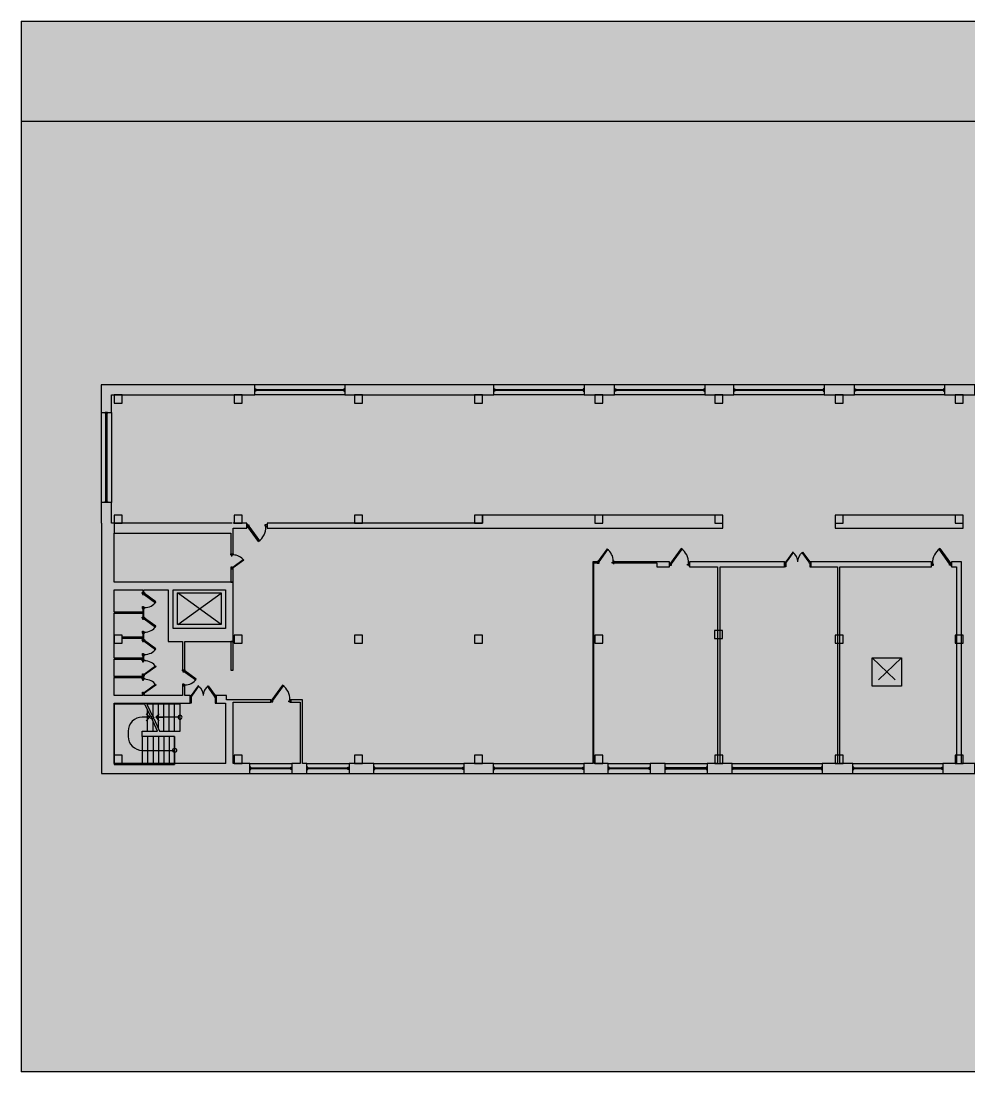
# Model space of a CAD drawing. Header units: millimetres. Extents: x 683 to 978, y 1655 to 1865.
# Drawn here: x 683.4 to 872.8, y 1654.8 to 1864.8 of the extents above; entities that cross this region are included whole.
import ezdxf

# ---------------------------------------------------------------- set-up
doc = ezdxf.new("R2010")
doc.units = ezdxf.units.MM
doc.linetypes.add('HIDDEN', pattern=[9.525, 6.35, -3.175])
doc.layers.add('Планировка', color=7, linetype='Continuous')

# ---------------------------------------------------------------- blocks, each defined once
blk = doc.blocks.new('*U145')
at = {"layer": 'Планировка', "color": 251, "linetype": 'Continuous', "lineweight": -3}
for p, q in [((9817, 120), (3, 120)), ((3, 0), (9817, 0))]:
    blk.add_line(p, q, dxfattribs=at)
blk = doc.blocks.new('*U153')
at = {"layer": 'Планировка', "color": 251, "linetype": 'Continuous', "lineweight": -3}
for p, q in [((0, 315, -1500), (4500, 315, -1500)), ((100, 85, -1500), (100, 35, -1500)), ((100, 60, -1500), (4400, 60, -1500)), ((4400, 85, -1500), (4400, 35, -1500)), ((0, -195, -1500), (4500, -195, -1500))]:
    blk.add_line(p, q, dxfattribs=at)
at = {"layer": 'Планировка', "color": 251, "linetype": 'Continuous', "lineweight": -3, "elevation": -1500}
for points in [[(50, 0), (0, 0), (0, 120), (50, 120)], [(50, 85), (50, 35), (4450, 35), (4450, 85)], [(4450, 0), (4500, 0), (4500, 120), (4450, 120)]]:
    blk.add_lwpolyline(points, close=True, dxfattribs=at)
blk = doc.blocks.new('*U155')
at = {"layer": 'Планировка', "color": 251, "linetype": 'Continuous', "lineweight": -3}
for points in [[(50, 120), (90, 91), (619, 819), (579, 848)], [(50, 0), (0, 0), (0, 120), (50, 120)], [(50, 20), (100, 20), (100, 70), (50, 70)], [(950, 20), (900, 20), (900, 70), (950, 70)], [(950, 0), (1000, 0), (1000, 120), (950, 120)]]:
    blk.add_lwpolyline(points, close=True, dxfattribs=at)
at = {"layer": 'Планировка', "color": 251, "linetype": 'Continuous', "lineweight": -3, "extrusion": (0, 0, -1)}
blk.add_arc((-50, 120), 900, 126, 180, dxfattribs=at)
blk = doc.blocks.new('*U156')
at = {"layer": 'Планировка', "color": 251, "linetype": 'Continuous', "lineweight": -3}
for points in [[(50, 250), (82, 226), (435, 712), (403, 735)], [(1250, 250), (1218, 226), (865, 712), (897, 735)], [(50, 0), (0, 0), (0, 250), (50, 250)], [(50, 160), (65, 160), (65, 210), (50, 210)], [(1250, 160), (1235, 160), (1235, 210), (1250, 210)], [(1250, 0), (1300, 0), (1300, 250), (1250, 250)]]:
    blk.add_lwpolyline(points, close=True, dxfattribs=at)
blk.add_arc((50, 250), 600, 0, 54, dxfattribs=at)
at = {"layer": 'Планировка', "color": 251, "linetype": 'Continuous', "lineweight": -3, "extrusion": (0, 0, -1)}
blk.add_arc((-1250, 250), 600, 0, 54, dxfattribs=at)
blk = doc.blocks.new('*U157')
at = {"layer": 'Планировка', "color": 251, "linetype": 'Continuous', "lineweight": -3}
for p, q in [((0, 650), (0, 0)), ((6400, 650), (0, 650)), ((6400, 0), (6400, 650)), ((0, 0), (6400, 0))]:
    blk.add_line(p, q, dxfattribs=at)
blk = doc.blocks.new('*U169')
at = {"layer": 'Планировка', "color": 251, "linetype": 'Continuous', "lineweight": -3}
for p, q in [((0, 315, -1500), (4500, 315, -1500)), ((100, 85, -1500), (100, 35, -1500)), ((100, 60, -1500), (4400, 60, -1500)), ((4400, 85, -1500), (4400, 35, -1500)), ((0, -195, -1500), (4500, -195, -1500))]:
    blk.add_line(p, q, dxfattribs=at)
at = {"layer": 'Планировка', "color": 251, "linetype": 'Continuous', "lineweight": -3, "elevation": -1500}
for points in [[(50, 0), (0, 0), (0, 120), (50, 120)], [(50, 85), (50, 35), (4450, 35), (4450, 85)], [(4450, 0), (4500, 0), (4500, 120), (4450, 120)]]:
    blk.add_lwpolyline(points, close=True, dxfattribs=at)
blk = doc.blocks.new('*U175')
at = {"layer": 'Планировка', "color": 251, "linetype": 'Continuous', "lineweight": -3}
for p, q in [((9841, 120), (27, 120)), ((27, 0), (9841, 0))]:
    blk.add_line(p, q, dxfattribs=at)
blk = doc.blocks.new('*U176')
at = {"layer": 'Планировка', "color": 251, "linetype": 'Continuous', "lineweight": -3}
for p, q in [((9839, 125), (-225, 125)), ((25, -125), (9839, -125))]:
    blk.add_line(p, q, dxfattribs=at)
blk = doc.blocks.new('*U179')
at = {"layer": 'Планировка', "color": 251, "linetype": 'Continuous', "lineweight": -3}
for p, q in [((0, 315, -1500), (4500, 315, -1500)), ((100, 85, -1500), (100, 35, -1500)), ((100, 60, -1500), (4400, 60, -1500)), ((4400, 85, -1500), (4400, 35, -1500)), ((0, -195, -1500), (4500, -195, -1500))]:
    blk.add_line(p, q, dxfattribs=at)
at = {"layer": 'Планировка', "color": 251, "linetype": 'Continuous', "lineweight": -3, "elevation": -1500}
for points in [[(50, 0), (0, 0), (0, 120), (50, 120)], [(50, 85), (50, 35), (4450, 35), (4450, 85)], [(4450, 0), (4500, 0), (4500, 120), (4450, 120)]]:
    blk.add_lwpolyline(points, close=True, dxfattribs=at)
blk = doc.blocks.new('*U180')
at = {"layer": 'Планировка', "color": 251, "linetype": 'Continuous', "lineweight": -3}
for points in [[(50, 120), (90, 91), (619, 819), (579, 848)], [(50, 0), (0, 0), (0, 120), (50, 120)], [(50, 20), (100, 20), (100, 70), (50, 70)], [(950, 20), (900, 20), (900, 70), (950, 70)], [(950, 0), (1000, 0), (1000, 120), (950, 120)]]:
    blk.add_lwpolyline(points, close=True, dxfattribs=at)
blk.add_arc((50, 120), 900, 0, 54, dxfattribs=at)
blk = doc.blocks.new('*U181')
at = {"layer": 'Планировка', "color": 251, "linetype": 'Continuous', "lineweight": -3}
for points in [[(50, 120), (90, 91), (531, 697), (491, 727)], [(50, 0), (0, 0), (0, 120), (50, 120)], [(50, 20), (100, 20), (100, 70), (50, 70)], [(800, 20), (750, 20), (750, 70), (800, 70)], [(800, 0), (850, 0), (850, 120), (800, 120)]]:
    blk.add_lwpolyline(points, close=True, dxfattribs=at)
blk.add_arc((50, 120), 750, 0, 54, dxfattribs=at)
blk = doc.blocks.new('*U182')
at = {"layer": 'Планировка', "color": 251, "linetype": 'Continuous', "lineweight": -3}
for p, q in [((220, 0), (0, 0)), ((220, -50), (220, 0)), ((1070, 0), (1070, -50)), ((3197, 0), (1070, 0)), ((50, -50), (220, -50)), ((1070, -50), (3197, -50))]:
    blk.add_line(p, q, dxfattribs=at)
blk = doc.blocks.new('*U183')
at = {"layer": 'Планировка', "color": 251, "linetype": 'Continuous', "lineweight": -3}
for p, q in [((0, 315, -1500), (4500, 315, -1500)), ((100, 85, -1500), (100, 35, -1500)), ((100, 60, -1500), (4400, 60, -1500)), ((4400, 85, -1500), (4400, 35, -1500)), ((0, -195, -1500), (4500, -195, -1500))]:
    blk.add_line(p, q, dxfattribs=at)
at = {"layer": 'Планировка', "color": 251, "linetype": 'Continuous', "lineweight": -3, "elevation": -1500}
for points in [[(50, 0), (0, 0), (0, 120), (50, 120)], [(50, 85), (50, 35), (4450, 35), (4450, 85)], [(4450, 0), (4500, 0), (4500, 120), (4450, 120)]]:
    blk.add_lwpolyline(points, close=True, dxfattribs=at)
blk = doc.blocks.new('*U184')
at = {"layer": 'Планировка', "color": 251, "linetype": 'Continuous', "lineweight": -3}
for p, q in [((12000, 650), (0, 650)), ((0, 650), (0, 250)), ((12000, 0), (12000, 650)), ((0, 0), (12000, 0))]:
    blk.add_line(p, q, dxfattribs=at)
blk = doc.blocks.new('*U185')
at = {"layer": 'Планировка', "color": 251, "linetype": 'Continuous', "lineweight": -3}
for points in [[(50, 120), (90, 91), (619, 819), (579, 848)], [(50, 0), (0, 0), (0, 120), (50, 120)], [(50, 20), (100, 20), (100, 70), (50, 70)], [(950, 20), (900, 20), (900, 70), (950, 70)], [(950, 0), (1000, 0), (1000, 120), (950, 120)]]:
    blk.add_lwpolyline(points, close=True, dxfattribs=at)
at = {"layer": 'Планировка', "color": 251, "linetype": 'Continuous', "lineweight": -3, "extrusion": (0, 0, -1)}
blk.add_arc((-50, 120), 900, 126, 180, dxfattribs=at)
blk = doc.blocks.new('*U186')
at = {"layer": 'Планировка', "color": 251, "linetype": 'Continuous', "lineweight": -3}
for points in [[(50, 120), (90, 91), (473, 616), (432, 646)], [(50, 0), (0, 0), (0, 120), (50, 120)], [(50, 20), (100, 20), (100, 70), (50, 70)], [(700, 20), (650, 20), (650, 70), (700, 70)], [(700, 0), (750, 0), (750, 120), (700, 120)]]:
    blk.add_lwpolyline(points, close=True, dxfattribs=at)
at = {"layer": 'Планировка', "color": 251, "linetype": 'Continuous', "lineweight": -3, "extrusion": (0, 0, -1)}
blk.add_arc((-50, 120), 650, 126, 180, dxfattribs=at)
blk = doc.blocks.new('*U187')
at = {"layer": 'Планировка', "color": 251, "linetype": 'Continuous', "lineweight": -3}
for p, q in [((0, 60), (0, -60)), ((658, 60), (0, 60)), ((658, -60), (658, 60)), ((1408, 60), (1408, -60)), ((2440, 60), (1408, 60)), ((0, -60), (658, -60)), ((1408, -60), (2700, -60))]:
    blk.add_line(p, q, dxfattribs=at)
blk = doc.blocks.new('*U188')
at = {"layer": 'Планировка', "color": 251, "linetype": 'Continuous', "lineweight": -3}
for points in [[(50, 120), (90, 91), (502, 657), (461, 686)], [(50, 0), (0, 0), (0, 120), (50, 120)], [(50, 20), (100, 20), (100, 70), (50, 70)], [(750, 20), (700, 20), (700, 70), (750, 70)], [(750, 0), (800, 0), (800, 120), (750, 120)]]:
    blk.add_lwpolyline(points, close=True, dxfattribs=at)
blk.add_arc((50, 120), 700, 0, 54, dxfattribs=at)
blk = doc.blocks.new('*U189')
at = {"layer": 'Планировка', "color": 251, "linetype": 'Continuous', "lineweight": -3}
for p, q in [((1491, 0), (54, 0)), ((54, -50), (1491, -50))]:
    blk.add_line(p, q, dxfattribs=at)
blk = doc.blocks.new('*U190')
at = {"layer": 'Планировка', "color": 251, "linetype": 'Continuous', "lineweight": -3}
for p, q in [((0, 510), (0, 0)), ((5885, 510), (0, 510)), ((0, 0), (5825, 0))]:
    blk.add_line(p, q, dxfattribs=at)
blk = doc.blocks.new('*U191')
at = {"layer": 'Планировка', "color": 251, "linetype": 'Continuous', "lineweight": -3}
for p, q in [((2624, 190), (0, 190)), ((4079, 190), (2874, 190)), ((5566, 190), (4129, 190)), ((-380, -190), (2749, -190)), ((2749, -190), (4129, -190)), ((4129, -190), (5566, -190))]:
    blk.add_line(p, q, dxfattribs=at)
blk = doc.blocks.new('*U192')
at = {"layer": 'Планировка', "color": 251, "linetype": 'Continuous', "lineweight": -3}
for p, q in [((0, 315, -1500), (4500, 315, -1500)), ((100, 85, -1500), (100, 35, -1500)), ((100, 60, -1500), (4400, 60, -1500)), ((4400, 85, -1500), (4400, 35, -1500)), ((0, -195, -1500), (4500, -195, -1500))]:
    blk.add_line(p, q, dxfattribs=at)
at = {"layer": 'Планировка', "color": 251, "linetype": 'Continuous', "lineweight": -3, "elevation": -1500}
for points in [[(50, 0), (0, 0), (0, 120), (50, 120)], [(50, 85), (50, 35), (4450, 35), (4450, 85)], [(4450, 0), (4500, 0), (4500, 120), (4450, 120)]]:
    blk.add_lwpolyline(points, close=True, dxfattribs=at)
blk = doc.blocks.new('*U193')
at = {"layer": 'Планировка', "color": 251, "linetype": 'Continuous', "lineweight": -3}
for p, q in [((1126, 255), (255, 255)), ((1126, -255), (1126, 255)), ((5626, 255), (5626, -255)), ((6655, 255), (5626, 255)), ((-255, -255), (1126, -255)), ((5626, -255), (6655, -255)), ((6655, -255), (6655, -252))]:
    blk.add_line(p, q, dxfattribs=at)
blk = doc.blocks.new('*U194')
at = {"layer": 'Планировка', "color": 251, "linetype": 'Continuous', "lineweight": -3}
for p, q in [((0, 315, -1500), (4500, 315, -1500)), ((100, 85, -1500), (100, 35, -1500)), ((100, 60, -1500), (4400, 60, -1500)), ((4400, 85, -1500), (4400, 35, -1500)), ((0, -195, -1500), (4500, -195, -1500))]:
    blk.add_line(p, q, dxfattribs=at)
at = {"layer": 'Планировка', "color": 251, "linetype": 'Continuous', "lineweight": -3, "elevation": -1500}
for points in [[(50, 0), (0, 0), (0, 120), (50, 120)], [(50, 85), (50, 35), (4450, 35), (4450, 85)], [(4450, 0), (4500, 0), (4500, 120), (4450, 120)]]:
    blk.add_lwpolyline(points, close=True, dxfattribs=at)
blk = doc.blocks.new('*U195')
at = {"layer": 'Планировка', "color": 251, "linetype": 'Continuous', "lineweight": -3}
for p, q in [((686, 250), (0, 250)), ((0, 0), (686, 0)), ((686, 0), (686, 250)), ((1686, 250), (1686, 0)), ((12454, 250), (1686, 250)), ((1686, 0), (12454, 0))]:
    blk.add_line(p, q, dxfattribs=at)
blk = doc.blocks.new('*U196')
at = {"layer": 'Планировка', "color": 251, "linetype": 'Continuous', "lineweight": -3}
for p, q in [((0, 315, -1500), (2100, 315, -1500)), ((100, 85, -1500), (100, 35, -1500)), ((100, 60, -1500), (2000, 60, -1500)), ((2000, 85, -1500), (2000, 35, -1500)), ((0, -195, -1500), (2100, -195, -1500))]:
    blk.add_line(p, q, dxfattribs=at)
at = {"layer": 'Планировка', "color": 251, "linetype": 'Continuous', "lineweight": -3, "elevation": -1500}
for points in [[(50, 0), (0, 0), (0, 120), (50, 120)], [(50, 85), (50, 35), (2050, 35), (2050, 85)], [(2050, 0), (2100, 0), (2100, 120), (2050, 120)]]:
    blk.add_lwpolyline(points, close=True, dxfattribs=at)
blk = doc.blocks.new('*U197')
at = {"layer": 'Планировка', "color": 251, "linetype": 'Continuous', "lineweight": -3}
for p, q in [((0, 315, -1500), (2100, 315, -1500)), ((100, 85, -1500), (100, 35, -1500)), ((100, 60, -1500), (2000, 60, -1500)), ((2000, 85, -1500), (2000, 35, -1500)), ((0, -195, -1500), (2100, -195, -1500))]:
    blk.add_line(p, q, dxfattribs=at)
at = {"layer": 'Планировка', "color": 251, "linetype": 'Continuous', "lineweight": -3, "elevation": -1500}
for points in [[(50, 0), (0, 0), (0, 120), (50, 120)], [(50, 85), (50, 35), (2050, 35), (2050, 85)], [(2050, 0), (2100, 0), (2100, 120), (2050, 120)]]:
    blk.add_lwpolyline(points, close=True, dxfattribs=at)
blk = doc.blocks.new('*U198')
at = {"layer": 'Планировка', "color": 251, "linetype": 'Continuous', "lineweight": -3}
for p, q in [((0, 315, -1500), (4500, 315, -1500)), ((100, 85, -1500), (100, 35, -1500)), ((100, 60, -1500), (4400, 60, -1500)), ((4400, 85, -1500), (4400, 35, -1500)), ((0, -195, -1500), (4500, -195, -1500))]:
    blk.add_line(p, q, dxfattribs=at)
at = {"layer": 'Планировка', "color": 251, "linetype": 'Continuous', "lineweight": -3, "elevation": -1500}
for points in [[(50, 0), (0, 0), (0, 120), (50, 120)], [(50, 85), (50, 35), (4450, 35), (4450, 85)], [(4450, 0), (4500, 0), (4500, 120), (4450, 120)]]:
    blk.add_lwpolyline(points, close=True, dxfattribs=at)
blk = doc.blocks.new('*U199')
at = {"layer": 'Планировка', "color": 251, "linetype": 'Continuous', "lineweight": -3}
for p, q in [((0, 315, -1500), (4500, 315, -1500)), ((100, 85, -1500), (100, 35, -1500)), ((100, 60, -1500), (4400, 60, -1500)), ((4400, 85, -1500), (4400, 35, -1500)), ((0, -195, -1500), (4500, -195, -1500))]:
    blk.add_line(p, q, dxfattribs=at)
at = {"layer": 'Планировка', "color": 251, "linetype": 'Continuous', "lineweight": -3, "elevation": -1500}
for points in [[(50, 0), (0, 0), (0, 120), (50, 120)], [(50, 85), (50, 35), (4450, 35), (4450, 85)], [(4450, 0), (4500, 0), (4500, 120), (4450, 120)]]:
    blk.add_lwpolyline(points, close=True, dxfattribs=at)
blk = doc.blocks.new('*U200')
at = {"layer": 'Планировка', "color": 251, "linetype": 'Continuous', "lineweight": -3}
for p, q in [((0, 0), (0, -120)), ((1438, 0), (0, 0)), ((1438, -120), (1438, 0)), ((0, -120), (1438, -120))]:
    blk.add_line(p, q, dxfattribs=at)
blk = doc.blocks.new('*U201')
at = {"layer": 'Планировка', "color": 251, "linetype": 'Continuous', "lineweight": -3}
for points in [[(50, 120), (90, 91), (619, 819), (579, 848)], [(50, 0), (0, 0), (0, 120), (50, 120)], [(50, 20), (100, 20), (100, 70), (50, 70)], [(950, 20), (900, 20), (900, 70), (950, 70)], [(950, 0), (1000, 0), (1000, 120), (950, 120)]]:
    blk.add_lwpolyline(points, close=True, dxfattribs=at)
blk.add_arc((50, 120), 900, 0, 54, dxfattribs=at)
blk = doc.blocks.new('*U202')
at = {"layer": 'Планировка', "color": 251, "linetype": 'Continuous', "lineweight": -3}
for p, q in [((1974, 0), (-242, 0)), ((1974, -120), (1974, 0)), ((2974, 0), (2974, -120)), ((3556, 0), (2974, 0)), ((92, -120), (1974, -120)), ((2974, -120), (3436, -120))]:
    blk.add_line(p, q, dxfattribs=at)
blk = doc.blocks.new('*U203')
at = {"layer": 'Планировка', "color": 251, "linetype": 'Continuous', "lineweight": -3}
for points in [[(50, 120), (90, 91), (502, 657), (461, 686)], [(50, 0), (0, 0), (0, 120), (50, 120)], [(50, 20), (100, 20), (100, 70), (50, 70)], [(750, 20), (700, 20), (700, 70), (750, 70)], [(750, 0), (800, 0), (800, 120), (750, 120)]]:
    blk.add_lwpolyline(points, close=True, dxfattribs=at)
at = {"layer": 'Планировка', "color": 251, "linetype": 'Continuous', "lineweight": -3, "extrusion": (0, 0, -1)}
blk.add_arc((-50, 120), 700, 126, 180, dxfattribs=at)
blk = doc.blocks.new('*U204')
at = {"layer": 'Планировка', "color": 251, "linetype": 'Continuous', "lineweight": -3}
for points in [[(50, 120), (90, 91), (502, 657), (461, 686)], [(50, 0), (0, 0), (0, 120), (50, 120)], [(50, 20), (100, 20), (100, 70), (50, 70)], [(750, 20), (700, 20), (700, 70), (750, 70)], [(750, 0), (800, 0), (800, 120), (750, 120)]]:
    blk.add_lwpolyline(points, close=True, dxfattribs=at)
blk.add_arc((50, 120), 700, 0, 54, dxfattribs=at)
blk = doc.blocks.new('*U205')
at = {"layer": 'Планировка', "color": 251, "linetype": 'Continuous', "lineweight": -3}
for p, q in [((1437, 0), (0, 0)), ((1437, -50), (1437, 0)), ((0, -50), (1437, -50))]:
    blk.add_line(p, q, dxfattribs=at)
blk = doc.blocks.new('*U206')
at = {"layer": 'Планировка', "color": 251, "linetype": 'Continuous', "lineweight": -3}
for p, q in [((1449, 0), (12, 0)), ((12, -50), (1449, -50))]:
    blk.add_line(p, q, dxfattribs=at)
blk = doc.blocks.new('*U207')
at = {"layer": 'Планировка', "color": 251, "linetype": 'Continuous', "lineweight": -3}
for p, q in [((0, 0), (0, -50)), ((1000, 0), (0, 0)), ((0, -50), (1000, -50))]:
    blk.add_line(p, q, dxfattribs=at)
blk = doc.blocks.new('*U208')
at = {"layer": 'Планировка', "color": 251, "linetype": 'Continuous', "lineweight": -3}
for points in [[(50, 120), (90, 91), (502, 657), (461, 686)], [(50, 0), (0, 0), (0, 120), (50, 120)], [(50, 20), (100, 20), (100, 70), (50, 70)], [(750, 20), (700, 20), (700, 70), (750, 70)], [(750, 0), (800, 0), (800, 120), (750, 120)]]:
    blk.add_lwpolyline(points, close=True, dxfattribs=at)
blk.add_arc((50, 120), 700, 0, 54, dxfattribs=at)
blk = doc.blocks.new('*U209')
at = {"layer": 'Планировка', "color": 251, "linetype": 'Continuous', "lineweight": -3}
for points in [[(50, 120), (90, 91), (502, 657), (461, 686)], [(50, 0), (0, 0), (0, 120), (50, 120)], [(50, 20), (100, 20), (100, 70), (50, 70)], [(750, 20), (700, 20), (700, 70), (750, 70)], [(750, 0), (800, 0), (800, 120), (750, 120)]]:
    blk.add_lwpolyline(points, close=True, dxfattribs=at)
at = {"layer": 'Планировка', "color": 251, "linetype": 'Continuous', "lineweight": -3, "extrusion": (0, 0, -1)}
blk.add_arc((-50, 120), 700, 126, 180, dxfattribs=at)
blk = doc.blocks.new('*U210')
at = {"layer": 'Планировка', "color": 251, "linetype": 'Continuous', "lineweight": -3}
for p, q in [((1972, 0), (551, 0)), ((1972, -120), (1972, 0)), ((2772, 0), (2772, -120)), ((3252, 0), (2772, 0)), ((551, -120), (1972, -120)), ((2772, -120), (3252, -120))]:
    blk.add_line(p, q, dxfattribs=at)
blk = doc.blocks.new('*U211')
at = {"layer": 'Планировка', "color": 251, "linetype": 'Continuous', "lineweight": -3}
for points in [[(50, 380), (82, 356), (435, 842), (403, 865)], [(1250, 380), (1218, 356), (865, 842), (897, 865)], [(50, 0), (0, 0), (0, 380), (50, 380)], [(50, 290), (65, 290), (65, 340), (50, 340)], [(1250, 290), (1235, 290), (1235, 340), (1250, 340)], [(1250, 0), (1300, 0), (1300, 380), (1250, 380)]]:
    blk.add_lwpolyline(points, close=True, dxfattribs=at)
at = {"layer": 'Планировка', "color": 251, "linetype": 'Continuous', "lineweight": -3, "extrusion": (0, 0, -1)}
blk.add_arc((-50, 380), 600, 126, 180, dxfattribs=at)
at = {"layer": 'Планировка', "color": 251, "linetype": 'Continuous', "lineweight": -3}
blk.add_arc((1250, 380), 600, 126, 180, dxfattribs=at)
blk = doc.blocks.new('*U212')
at = {"layer": 'Планировка', "color": 251, "linetype": 'Continuous', "lineweight": -3}
for p, q in [((0, 18), (0, -190)), ((514, 190), (46, 190)), ((514, -190), (514, 190)), ((1814, 190), (1814, -190)), ((2078, 190), (1814, 190)), ((4175, 190), (2078, 190)), ((5612, 190), (4175, 190)), ((0, -190), (514, -190)), ((1814, -190), (2078, -190)), ((2198, -190), (4125, -190)), ((4175, -190), (5612, -190))]:
    blk.add_line(p, q, dxfattribs=at)
blk = doc.blocks.new('*U213')
at = {"layer": 'Планировка', "color": 251, "linetype": 'Continuous', "lineweight": -3}
for p, q in [((637, 325), (45, 325)), ((2669, 325), (637, 325)), ((-205, -325), (517, -325)), ((637, -325), (3049, -325))]:
    blk.add_line(p, q, dxfattribs=at)
blk = doc.blocks.new('*U214')
at = {"layer": 'Планировка', "color": 251, "linetype": 'Continuous', "lineweight": -3}
for p, q in [((0, 315, -1500), (2100, 315, -1500)), ((100, 85, -1500), (100, 35, -1500)), ((100, 60, -1500), (2000, 60, -1500)), ((2000, 85, -1500), (2000, 35, -1500)), ((0, -195, -1500), (2100, -195, -1500))]:
    blk.add_line(p, q, dxfattribs=at)
at = {"layer": 'Планировка', "color": 251, "linetype": 'Continuous', "lineweight": -3, "elevation": -1500}
for points in [[(50, 0), (0, 0), (0, 120), (50, 120)], [(50, 85), (50, 35), (2050, 35), (2050, 85)], [(2050, 0), (2100, 0), (2100, 120), (2050, 120)]]:
    blk.add_lwpolyline(points, close=True, dxfattribs=at)
blk = doc.blocks.new('_Open90')
at = {"color": 0, "linetype": 'ByBlock', "lineweight": -2}
for p, q in [((0, 0), (-1, 0)), ((-0.5, 0.5), (0, 0)), ((0, 0), (-0.5, -0.5))]:
    blk.add_line(p, q, dxfattribs=at)
blk = doc.blocks.new('*U215')
at = {"layer": 'Планировка', "color": 251, "linetype": 'Continuous', "lineweight": -3}
for p, q in [((1890, 1658), (270, 1658)), ((270, 1658), (270, 258)), ((3290, 1658), (1890, 1658)), ((3290, -1345), (3290, 1658)), ((1890, 958), (270, 958)), ((0, 0), (0, -1345)), ((1024, 0), (0, 0)), ((270, 258), (1890, 258)), ((1316, -627), (1024, 0)), ((1124, 0), (1416, -627)), ((1890, 0), (1124, 0)), ((1350, 0), (1350, -486)), ((1620, 0), (1620, -1065)), ((1890, 258), (1890, 0)), ((2590, 129), (2590, 258)), ((2590, 0), (2590, 129)), ((1302, -716), (1337, -672)), ((1358, -718), (1302, -716)), ((1372, -629), (1316, -627)), ((1337, -672), (1372, -629)), ((1350, -628), (1350, -656)), ((1651, -1345), (1358, -718)), ((1437, -672), (1402, -716)), ((1402, -716), (1458, -718)), ((1416, -627), (1472, -629)), ((1472, -629), (1437, -672)), ((1458, -718), (1751, -1345)), ((1515, -700), (1890, -700)), ((0, -1345), (1651, -1345)), ((1751, -1345), (1890, -1345)), ((1890, -1345), (3290, -1345))]:
    blk.add_line(p, q, dxfattribs=at)
at = {"layer": 'Планировка', "color": 251, "linetype": 'Continuous', "lineweight": -3, "extrusion": (-1, 0, 0)}
for points, elevation in [([(-258, 0), (-1658, 0)], -270), ([(-258, 0), (-1658, 0)], -540), ([(-258, 0), (-1658, 0)], -810), ([(-258, 0), (-1658, 0)], -1080), ([(-258, 0), (-1658, 0)], -1350), ([(-258, 0), (-1658, 0)], -1620), ([(-258, 0), (-1658, 0)], -1890), ([(0, 0), (1345, 0)], -270), ([(0, 0), (1345, 0)], -540), ([(0, 0), (1345, 0)], -810), ([(718, 0), (1345, 0)], -1350), ([(1279, 0), (1345, 0)], -1620)]:
    blk.add_lwpolyline(points, dxfattribs=dict(at, elevation=elevation))
blk.add_lwpolyline([(0, 0), (1345, 0)], dxfattribs=at)
at = {"layer": 'Планировка', "color": 251, "linetype": 'Continuous', "lineweight": -3, "extrusion": (0, -2.44921e-16, -1)}
blk.add_lwpolyline([(-1080, -121), (-1080, -1345)], dxfattribs=at)
at = {"layer": 'Планировка', "color": 251, "linetype": 'Continuous', "lineweight": -3, "extrusion": (0, -1, -1.22461e-16), "elevation": 700}
blk.add_lwpolyline([(0, 0), (1215, 0)], dxfattribs=at)
at = {"layer": 'Планировка', "color": 251, "linetype": 'Continuous', "lineweight": -3}
blk.add_circle((270, 958), 100, dxfattribs=at)
for centre, radius, start, end in [((1890, 258), 700, 0, 90), ((1890, 0), 700, 270, 0), ((0, -700), 100, 0, 180), ((0, -700), 100, 180, 0)]:
    blk.add_arc(centre, radius, start, end, dxfattribs=at)
at = {"layer": 'Планировка', "color": 251, "linetype": 'Continuous', "lineweight": -3, "xscale": 350, "yscale": 350, "zscale": 350}
blk.add_blockref('_Open90', (1215, -700), dxfattribs=at)
at = {"layer": 'Планировка', "color": 251, "linetype": 'Continuous', "lineweight": -3, "xscale": 350, "yscale": 350, "zscale": 350, "rotation": 180}
blk.add_blockref('_Open90', (1515, -700), dxfattribs=at)
blk = doc.blocks.new('*U216')
at = {"layer": 'Планировка', "color": 251, "linetype": 'Continuous', "lineweight": -3}
for p, q in [((3175, 0), (0, 0)), ((120, -120), (3175, -120))]:
    blk.add_line(p, q, dxfattribs=at)
blk = doc.blocks.new('*U217')
at = {"layer": 'Планировка', "color": 251, "linetype": 'Continuous', "lineweight": -3}
for p, q in [((3258, 0), (255, 0)), ((255, -380), (3310, -380))]:
    blk.add_line(p, q, dxfattribs=at)
blk = doc.blocks.new('*U218')
at = {"layer": 'Планировка', "color": 251, "linetype": 'Continuous', "lineweight": -3}
for p, q in [((0, 315, -1500), (2100, 315, -1500)), ((100, 85, -1500), (100, 35, -1500)), ((100, 60, -1500), (2000, 60, -1500)), ((2000, 85, -1500), (2000, 35, -1500)), ((0, -195, -1500), (2100, -195, -1500))]:
    blk.add_line(p, q, dxfattribs=at)
at = {"layer": 'Планировка', "color": 251, "linetype": 'Continuous', "lineweight": -3, "elevation": -1500}
for points in [[(50, 0), (0, 0), (0, 120), (50, 120)], [(50, 85), (50, 35), (2050, 35), (2050, 85)], [(2050, 0), (2100, 0), (2100, 120), (2050, 120)]]:
    blk.add_lwpolyline(points, close=True, dxfattribs=at)
blk = doc.blocks.new('*U219')
at = {"layer": 'Планировка', "color": 251, "linetype": 'Continuous', "lineweight": -3}
for points in [[(50, 120), (90, 91), (502, 657), (461, 686)], [(50, 0), (0, 0), (0, 120), (50, 120)], [(50, 20), (100, 20), (100, 70), (50, 70)], [(750, 20), (700, 20), (700, 70), (750, 70)], [(750, 0), (800, 0), (800, 120), (750, 120)]]:
    blk.add_lwpolyline(points, close=True, dxfattribs=at)
blk.add_arc((50, 120), 700, 0, 54, dxfattribs=at)
blk = doc.blocks.new('*U220')
at = {"layer": 'Планировка', "color": 251, "linetype": 'Continuous', "lineweight": -3}
for p, q in [((2776, 380), (-190, 380)), ((190, 0), (2126, 0))]:
    blk.add_line(p, q, dxfattribs=at)
blk = doc.blocks.new('*U221')
at = {"layer": 'Планировка', "color": 251, "linetype": 'Continuous', "lineweight": -3}
for p, q in [((253, 0), (190, 0)), ((253, -50), (253, 0)), ((1053, 0), (1053, -50)), ((1097, 0), (1053, 0)), ((1173, 0), (1147, 0)), ((1173, -50), (1173, 0)), ((1973, 0), (1973, -50)), ((2004, 0), (1973, 0)), ((2191, 0), (2054, 0)), ((2191, -50), (2191, 0)), ((2991, 0), (2991, -50)), ((3056, 0), (2991, 0)), ((3311, 0), (3106, 0)), ((3311, -50), (3311, 0)), ((4111, 0), (4111, -50)), ((4311, 0), (4111, 0)), ((4534, 0), (4361, 0)), ((4534, -50), (4534, 0)), ((5334, 0), (5334, -50)), ((5477, 0), (5334, 0)), ((190, -50), (253, -50)), ((1053, -50), (1097, -50)), ((1097, -50), (1173, -50)), ((1973, -50), (2054, -50)), ((2054, -50), (2191, -50)), ((2991, -50), (3106, -50)), ((3106, -50), (3311, -50)), ((4111, -50), (4361, -50)), ((4361, -50), (4534, -50)), ((5334, -50), (5477, -50))]:
    blk.add_line(p, q, dxfattribs=at)
blk = doc.blocks.new('*U222')
at = {"layer": 'Планировка', "color": 251, "linetype": 'Continuous', "lineweight": -3}
for p, q in [((10324, 0), (260, 0)), ((260, -50), (10274, -50))]:
    blk.add_line(p, q, dxfattribs=at)
blk = doc.blocks.new('*U223')
at = {"layer": 'Планировка', "color": 251, "linetype": 'Continuous', "lineweight": -3}
for p, q in [((3448, 320), (-255, 320)), ((4545, 320), (3448, 320)), ((5502, 320), (4545, 320)), ((7809, 320), (5502, 320)), ((9115, 320), (7809, 320)), ((11745, 320), (9115, 320)), ((12255, 320), (11745, 320)), ((255, -320), (3258, -320)), ((3638, -320), (4545, -320)), ((4595, -320), (5452, -320)), ((5502, -320), (7759, -320)), ((7809, -320), (8925, -320)), ((9305, -320), (11745, -320)), ((12255, -320), (12255, -187))]:
    blk.add_line(p, q, dxfattribs=at)
blk = doc.blocks.new('*U224')
at = {"layer": 'Планировка', "color": 251, "linetype": 'Continuous', "lineweight": -3}
for p, q in [((2035, 125), (-551, 125)), ((99, -125), (2035, -125))]:
    blk.add_line(p, q, dxfattribs=at)
blk = doc.blocks.new('*U225')
at = {"layer": 'Планировка', "color": 251, "linetype": 'Continuous', "lineweight": -3}
for p, q in [((0, 315, -1500), (4500, 315, -1500)), ((100, 85, -1500), (100, 35, -1500)), ((100, 60, -1500), (4400, 60, -1500)), ((4400, 85, -1500), (4400, 35, -1500)), ((0, -195, -1500), (4500, -195, -1500))]:
    blk.add_line(p, q, dxfattribs=at)
at = {"layer": 'Планировка', "color": 251, "linetype": 'Continuous', "lineweight": -3, "elevation": -1500}
for points in [[(50, 0), (0, 0), (0, 120), (50, 120)], [(50, 85), (50, 35), (4450, 35), (4450, 85)], [(4450, 0), (4500, 0), (4500, 120), (4450, 120)]]:
    blk.add_lwpolyline(points, close=True, dxfattribs=at)
blk = doc.blocks.new('*U226')
at = {"layer": 'Планировка', "color": 251, "linetype": 'Continuous', "lineweight": -3}
for p, q in [((0, 315, -1500), (4500, 315, -1500)), ((100, 85, -1500), (100, 35, -1500)), ((100, 60, -1500), (4400, 60, -1500)), ((4400, 85, -1500), (4400, 35, -1500)), ((0, -195, -1500), (4500, -195, -1500))]:
    blk.add_line(p, q, dxfattribs=at)
at = {"layer": 'Планировка', "color": 251, "linetype": 'Continuous', "lineweight": -3, "elevation": -1500}
for points in [[(50, 0), (0, 0), (0, 120), (50, 120)], [(50, 85), (50, 35), (4450, 35), (4450, 85)], [(4450, 0), (4500, 0), (4500, 120), (4450, 120)]]:
    blk.add_lwpolyline(points, close=True, dxfattribs=at)
blk = doc.blocks.new('*U227')
at = {"layer": 'Планировка', "color": 251, "linetype": 'Continuous', "lineweight": -3}
for p, q in [((0, 255), (0, -255)), ((898, 255), (0, 255)), ((4013, 255), (1278, 255)), ((5166, 255), (4363, 255)), ((5166, -255), (5166, 255)), ((6966, 255), (6966, -255)), ((7373, 255), (6966, 255)), ((8114, 255), (7623, 255)), ((8114, -255), (8114, 255)), ((9914, 255), (9914, -255)), ((11306, 255), (9914, 255)), ((11306, -255), (11306, 255)), ((15806, 255), (15806, -255)), ((16438, 255), (15806, 255)), ((17282, 255), (16688, 255)), ((17282, -255), (17282, 255)), ((21782, 255), (21782, -255)), ((23296, 255), (21782, 255)), ((23296, -255), (23296, 255)), ((27796, 255), (27796, -255)), ((29309, 255), (27796, 255)), ((29309, -255), (29309, 255)), ((33809, 255), (33809, -255)), ((35267, 255), (33809, 255)), ((35267, -255), (35267, 255)), ((39767, 255), (39767, -255)), ((41298, 255), (39767, 255)), ((41298, -255), (41298, 255)), ((45798, 255), (45798, -255)), ((53242, 255), (45798, 255)), ((53242, -255), (53242, 255)), ((57742, 255), (57742, -255)), ((64895, 255), (57742, 255)), ((0, -255), (1278, -255)), ((1278, -255), (4363, -255)), ((4363, -255), (5166, -255)), ((6966, -255), (7498, -255)), ((7498, -255), (8114, -255)), ((9914, -255), (11306, -255)), ((15806, -255), (16563, -255)), ((16563, -255), (17282, -255)), ((21782, -255), (23296, -255)), ((27796, -255), (29309, -255)), ((33809, -255), (35267, -255)), ((39767, -255), (41298, -255)), ((45798, -255), (53242, -255)), ((57742, -255), (65405, -255))]:
    blk.add_line(p, q, dxfattribs=at)
blk = doc.blocks.new('*U228')
at = {"layer": 'Планировка', "color": 251, "linetype": 'Continuous', "lineweight": -3}
for p, q in [((637, 125), (0, 125)), ((0, 75), (0, -125)), ((637, -125), (637, 125)), ((1637, 125), (1637, -125)), ((3155, 125), (1637, 125)), ((6383, 125), (3155, 125)), ((6383, -125), (6383, 125)), ((7683, 125), (7683, -125)), ((9144, 125), (7683, 125)), ((13711, 125), (9144, 125)), ((13711, -125), (13711, 125)), ((14711, 125), (14711, -125)), ((15222, 125), (14711, 125)), ((0, -125), (637, -125)), ((1637, -125), (3035, -125)), ((3155, -125), (6383, -125)), ((7683, -125), (9024, -125)), ((9144, -125), (13711, -125)), ((14711, -125), (14972, -125))]:
    blk.add_line(p, q, dxfattribs=at)
blk = doc.blocks.new('*U229')
at = {"layer": 'Планировка', "color": 251, "linetype": 'Continuous', "lineweight": -3}
for p, q in [((5886, 255), (320, 255)), ((7098, 255), (6266, 255)), ((7098, -255), (7098, 255)), ((9198, 255), (9198, -255)), ((9610, 255), (9198, 255)), ((9946, 255), (9730, 255)), ((9946, -255), (9946, 255)), ((12046, 255), (12046, -255)), ((13282, 255), (12046, 255)), ((13282, -255), (13282, 255)), ((17782, 255), (17782, -255)), ((19269, 255), (17782, 255)), ((19269, -255), (19269, 255)), ((23769, 255), (23769, -255)), ((24225, 255), (23769, 255)), ((24986, 255), (24275, 255)), ((24986, -255), (24986, 255)), ((27086, 255), (27086, -255)), ((27833, 255), (27086, 255)), ((27833, -255), (27833, 255)), ((29933, 255), (29933, -255)), ((30457, 255), (29933, 255)), ((31183, 255), (30577, 255)), ((31183, -255), (31183, 255)), ((35683, 255), (35683, -255)), ((36446, 255), (35683, 255)), ((37210, 255), (36566, 255)), ((37210, -255), (37210, 255)), ((41710, 255), (41710, -255)), ((42394, 255), (41710, 255)), ((43300, 255), (42644, 255)), ((43300, -255), (43300, 255)), ((47800, 255), (47800, -255)), ((49345, 255), (47800, 255)), ((49345, -255), (49345, 255)), ((53845, 255), (53845, -255)), ((55235, 255), (53845, 255)), ((55235, -255), (55235, 255)), ((59735, 255), (59735, -255)), ((60319, 255), (59735, 255)), ((61319, 255), (61069, 255)), ((61319, -255), (61319, 255)), ((-320, -255), (5886, -255)), ((5886, -255), (7098, -255)), ((9198, -255), (9730, -255)), ((9730, -255), (9946, -255)), ((12046, -255), (13282, -255)), ((17782, -255), (19269, -255)), ((23769, -255), (24225, -255)), ((24225, -255), (24986, -255)), ((27086, -255), (27833, -255)), ((29933, -255), (30577, -255)), ((30577, -255), (31183, -255)), ((35683, -255), (36566, -255)), ((36566, -255), (37210, -255)), ((41710, -255), (42519, -255)), ((42519, -255), (43300, -255)), ((47800, -255), (49345, -255)), ((53845, -255), (55235, -255)), ((59735, -255), (60694, -255)), ((60694, -255), (61319, -255))]:
    blk.add_line(p, q, dxfattribs=at)

msp = doc.modelspace()

# ---------------------------------------------------------------- hatches: boundary and pattern name
h = msp.add_hatch(color=255)
h.dxf.hatch_style = 1
h.paths.add_polyline_path([(683.41, 1864.78), (683.41, 1844.78), (978.41, 1844.78), (978.41, 1864.78)])
h = msp.add_hatch(color=254)
h.dxf.hatch_style = 1
h.paths.add_polyline_path([(683.41, 1844.78), (683.41, 1654.78), (978.41, 1654.78), (978.41, 1844.78)])
at = {"layer": 'Планировка'}
msp.add_hatch(color=251, dxfattribs=at).paths.add_polyline_path([(703.39, 1754.51), (702.03, 1762.18), (702.03, 1752.65), (713.29, 1752.65), (725.33, 1752.65)])

# ---------------------------------------------------------------- linework, layer by layer
for p, q in [((683.41, 1864.78), (978.41, 1864.78)), ((683.41, 1864.78), (683.41, 1654.78)), ((683.41, 1844.78), (978.41, 1844.78)), ((978.41, 1654.78), (683.41, 1654.78))]:
    msp.add_line(p, q)
at = {"layer": 'Планировка', "color": 251, "linetype": 'Continuous', "lineweight": -3}
for p, q in [((703.62, 1790.05), (702.02, 1790.05)), ((702.02, 1790.05), (702.02, 1788.45)), ((703.62, 1788.45), (703.62, 1790.05)), ((727.62, 1790.05), (726.02, 1790.05)), ((726.02, 1790.05), (726.02, 1788.45)), ((727.62, 1790.05), (726.02, 1790.05)), ((726.02, 1790.05), (726.02, 1788.45)), ((727.62, 1790.05), (726.02, 1790.05)), ((726.02, 1790.05), (726.02, 1788.45)), ((727.62, 1788.45), (727.62, 1790.05)), ((727.62, 1788.45), (727.62, 1790.05)), ((727.62, 1788.45), (727.62, 1790.05)), ((751.62, 1790.05), (750.02, 1790.05)), ((750.02, 1790.05), (750.02, 1788.45)), ((751.62, 1790.05), (750.02, 1790.05)), ((750.02, 1790.05), (750.02, 1788.45)), ((751.62, 1790.05), (750.02, 1790.05)), ((750.02, 1790.05), (750.02, 1788.45)), ((751.62, 1788.45), (751.62, 1790.05)), ((751.62, 1788.45), (751.62, 1790.05)), ((751.62, 1788.45), (751.62, 1790.05)), ((775.62, 1790.05), (774.02, 1790.05)), ((774.02, 1790.05), (774.02, 1788.45)), ((775.62, 1790.05), (774.02, 1790.05)), ((774.02, 1790.05), (774.02, 1788.45)), ((775.62, 1790.05), (774.02, 1790.05)), ((774.02, 1790.05), (774.02, 1788.45)), ((775.62, 1788.45), (775.62, 1790.05)), ((775.62, 1788.45), (775.62, 1790.05)), ((775.62, 1788.45), (775.62, 1790.05)), ((799.62, 1790.05), (798.02, 1790.05)), ((798.02, 1790.05), (798.02, 1788.45)), ((799.62, 1790.05), (798.02, 1790.05)), ((798.02, 1790.05), (798.02, 1788.45)), ((799.62, 1790.05), (798.02, 1790.05)), ((798.02, 1790.05), (798.02, 1788.45)), ((799.62, 1788.45), (799.62, 1790.05)), ((799.62, 1788.45), (799.62, 1790.05)), ((799.62, 1788.45), (799.62, 1790.05)), ((823.62, 1790.05), (822.02, 1790.05)), ((822.02, 1790.05), (822.02, 1788.45)), ((823.62, 1788.45), (823.62, 1790.05)), ((847.62, 1790.05), (846.02, 1790.05)), ((846.02, 1790.05), (846.02, 1788.45)), ((847.62, 1788.45), (847.62, 1790.05)), ((871.62, 1790.05), (870.02, 1790.05)), ((870.02, 1790.05), (870.02, 1788.45)), ((871.62, 1788.45), (871.62, 1790.05)), ((702.02, 1788.45), (703.62, 1788.45)), ((726.02, 1788.45), (727.62, 1788.45)), ((726.02, 1788.45), (727.62, 1788.45)), ((726.02, 1788.45), (727.62, 1788.45)), ((750.02, 1788.45), (751.62, 1788.45)), ((750.02, 1788.45), (751.62, 1788.45)), ((750.02, 1788.45), (751.62, 1788.45)), ((774.02, 1788.45), (775.62, 1788.45)), ((774.02, 1788.45), (775.62, 1788.45)), ((774.02, 1788.45), (775.62, 1788.45)), ((798.02, 1788.45), (799.62, 1788.45)), ((798.02, 1788.45), (799.62, 1788.45)), ((798.02, 1788.45), (799.62, 1788.45)), ((822.02, 1788.45), (823.62, 1788.45)), ((846.02, 1788.45), (847.62, 1788.45)), ((870.02, 1788.45), (871.62, 1788.45)), ((703.62, 1766.05), (702.02, 1766.05)), ((702.02, 1766.05), (702.02, 1764.45)), ((702.02, 1764.45), (703.62, 1764.45)), ((703.62, 1764.45), (703.62, 1766.05)), ((727.62, 1766.05), (726.02, 1766.05)), ((726.02, 1766.05), (726.02, 1764.45)), ((726.02, 1764.45), (727.62, 1764.45)), ((727.62, 1764.45), (727.62, 1766.05)), ((751.62, 1766.05), (750.02, 1766.05)), ((750.02, 1766.05), (750.02, 1764.45)), ((751.62, 1766.05), (750.02, 1766.05)), ((750.02, 1766.05), (750.02, 1764.45)), ((751.62, 1766.05), (750.02, 1766.05)), ((750.02, 1766.05), (750.02, 1764.45)), ((750.02, 1764.45), (751.62, 1764.45)), ((750.02, 1764.45), (751.62, 1764.45)), ((750.02, 1764.45), (751.62, 1764.45)), ((751.62, 1764.45), (751.62, 1766.05)), ((751.62, 1764.45), (751.62, 1766.05)), ((751.62, 1764.45), (751.62, 1766.05)), ((775.62, 1766.05), (774.02, 1766.05)), ((774.02, 1766.05), (774.02, 1764.45)), ((775.62, 1766.05), (774.02, 1766.05)), ((774.02, 1766.05), (774.02, 1764.45)), ((775.62, 1766.05), (774.02, 1766.05)), ((774.02, 1766.05), (774.02, 1764.45)), ((774.02, 1764.45), (775.62, 1764.45)), ((774.02, 1764.45), (775.62, 1764.45)), ((774.02, 1764.45), (775.62, 1764.45)), ((775.62, 1764.45), (775.62, 1766.05)), ((775.62, 1764.45), (775.62, 1766.05)), ((775.62, 1764.45), (775.62, 1766.05)), ((799.62, 1766.05), (798.02, 1766.05)), ((798.02, 1766.05), (798.02, 1764.45)), ((799.62, 1766.05), (798.02, 1766.05)), ((798.02, 1766.05), (798.02, 1764.45)), ((799.62, 1766.05), (798.02, 1766.05)), ((798.02, 1766.05), (798.02, 1764.45)), ((798.02, 1764.45), (799.62, 1764.45)), ((798.02, 1764.45), (799.62, 1764.45)), ((798.02, 1764.45), (799.62, 1764.45)), ((799.62, 1764.45), (799.62, 1766.05)), ((799.62, 1764.45), (799.62, 1766.05)), ((799.62, 1764.45), (799.62, 1766.05)), ((823.62, 1766.05), (822.02, 1766.05)), ((822.02, 1766.05), (822.02, 1764.45)), ((822.02, 1764.45), (823.62, 1764.45)), ((823.62, 1764.45), (823.62, 1766.05)), ((847.62, 1766.05), (846.02, 1766.05)), ((846.02, 1766.05), (846.02, 1764.45)), ((846.02, 1764.45), (847.62, 1764.45)), ((847.62, 1764.45), (847.62, 1766.05)), ((871.62, 1766.05), (870.02, 1766.05)), ((870.02, 1766.05), (870.02, 1764.45)), ((870.02, 1764.45), (871.62, 1764.45)), ((871.62, 1764.45), (871.62, 1766.05)), ((703.62, 1742.05), (702.02, 1742.05)), ((702.02, 1742.05), (702.02, 1740.45)), ((703.62, 1740.45), (703.62, 1742.05)), ((727.62, 1742.05), (726.02, 1742.05)), ((726.02, 1742.05), (726.02, 1740.45)), ((727.62, 1740.45), (727.62, 1742.05)), ((751.62, 1742.05), (750.02, 1742.05)), ((750.02, 1742.05), (750.02, 1740.45)), ((751.62, 1742.05), (750.02, 1742.05)), ((750.02, 1742.05), (750.02, 1740.45)), ((751.62, 1742.05), (750.02, 1742.05)), ((750.02, 1742.05), (750.02, 1740.45)), ((751.62, 1740.45), (751.62, 1742.05)), ((751.62, 1740.45), (751.62, 1742.05)), ((751.62, 1740.45), (751.62, 1742.05)), ((775.62, 1742.05), (774.02, 1742.05)), ((774.02, 1742.05), (774.02, 1740.45)), ((775.62, 1742.05), (774.02, 1742.05)), ((774.02, 1742.05), (774.02, 1740.45)), ((775.62, 1742.05), (774.02, 1742.05)), ((774.02, 1742.05), (774.02, 1740.45)), ((775.62, 1740.45), (775.62, 1742.05)), ((775.62, 1740.45), (775.62, 1742.05)), ((775.62, 1740.45), (775.62, 1742.05)), ((799.62, 1742.05), (798.02, 1742.05)), ((798.02, 1742.05), (798.02, 1740.45)), ((799.62, 1742.05), (798.02, 1742.05)), ((798.02, 1742.05), (798.02, 1740.45)), ((799.62, 1742.05), (798.02, 1742.05)), ((798.02, 1742.05), (798.02, 1740.45)), ((799.62, 1740.45), (799.62, 1742.05)), ((799.62, 1740.45), (799.62, 1742.05)), ((799.62, 1740.45), (799.62, 1742.05)), ((823.57, 1742.98), (821.97, 1742.98)), ((821.97, 1742.98), (821.97, 1741.38)), ((821.97, 1741.38), (823.57, 1741.38)), ((823.57, 1741.38), (823.57, 1742.98)), ((847.62, 1742.05), (846.02, 1742.05)), ((846.02, 1742.05), (846.02, 1740.45)), ((847.62, 1740.45), (847.62, 1742.05)), ((871.62, 1742.05), (870.02, 1742.05)), ((870.02, 1742.05), (870.02, 1740.45)), ((871.62, 1740.45), (871.62, 1742.05)), ((702.02, 1740.45), (703.62, 1740.45)), ((726.02, 1740.45), (727.62, 1740.45)), ((750.02, 1740.45), (751.62, 1740.45)), ((750.02, 1740.45), (751.62, 1740.45)), ((750.02, 1740.45), (751.62, 1740.45)), ((774.02, 1740.45), (775.62, 1740.45)), ((774.02, 1740.45), (775.62, 1740.45)), ((774.02, 1740.45), (775.62, 1740.45)), ((798.02, 1740.45), (799.62, 1740.45)), ((798.02, 1740.45), (799.62, 1740.45)), ((798.02, 1740.45), (799.62, 1740.45)), ((846.02, 1740.45), (847.62, 1740.45)), ((870.02, 1740.45), (871.62, 1740.45)), ((703.62, 1718.05), (702.02, 1718.05)), ((702.02, 1718.05), (702.02, 1716.45)), ((703.62, 1716.45), (703.62, 1718.05)), ((727.62, 1718.05), (726.02, 1718.05)), ((726.02, 1718.05), (726.02, 1716.45)), ((727.62, 1716.45), (727.62, 1718.05)), ((751.62, 1718.05), (750.02, 1718.05)), ((750.02, 1718.05), (750.02, 1716.45)), ((751.62, 1716.45), (751.62, 1718.05)), ((775.62, 1718.05), (774.02, 1718.05)), ((774.02, 1718.05), (774.02, 1716.45)), ((775.62, 1716.45), (775.62, 1718.05)), ((799.62, 1718.05), (798.02, 1718.05)), ((798.02, 1718.05), (798.02, 1716.45)), ((799.62, 1716.45), (799.62, 1718.05)), ((823.62, 1718.05), (822.02, 1718.05)), ((822.02, 1718.05), (822.02, 1716.45)), ((823.62, 1716.45), (823.62, 1718.05)), ((847.62, 1718.05), (846.02, 1718.05)), ((846.02, 1718.05), (846.02, 1716.45)), ((847.62, 1716.45), (847.62, 1718.05)), ((871.62, 1718.05), (870.02, 1718.05)), ((870.02, 1718.05), (870.02, 1716.45)), ((871.62, 1716.45), (871.62, 1718.05)), ((702.02, 1716.45), (703.62, 1716.45)), ((726.02, 1716.45), (727.62, 1716.45)), ((750.02, 1716.45), (751.62, 1716.45)), ((774.02, 1716.45), (775.62, 1716.45)), ((798.02, 1716.45), (799.62, 1716.45)), ((822.02, 1716.45), (823.62, 1716.45)), ((846.02, 1716.45), (847.62, 1716.45)), ((870.02, 1716.45), (871.62, 1716.45))]:
    msp.add_line(p, q, dxfattribs=at)
at = {"layer": 'Планировка', "color": 251}
for p, q in [((723.37, 1744.16), (714.67, 1750.49)), ((714.67, 1750.49), (723.37, 1750.49)), ((714.67, 1744.16), (714.67, 1750.49)), ((714.71, 1744.16), (723.37, 1750.47)), ((723.37, 1750.49), (723.37, 1744.16)), ((723.37, 1744.16), (714.67, 1744.16))]:
    msp.add_line(p, q, dxfattribs=at)
at = {"layer": 'Планировка', "color": 251, "linetype": 'HIDDEN'}
for p, q in [((853.42, 1731.86), (853.42, 1737.51)), ((853.42, 1737.51), (859.33, 1737.51)), ((853.43, 1737.5), (859.31, 1731.88)), ((859.33, 1737.5), (853.43, 1731.87)), ((859.33, 1737.51), (859.33, 1731.86)), ((859.28, 1731.86), (853.42, 1731.86)), ((859.33, 1731.86), (859.3, 1731.86))]:
    msp.add_line(p, q, dxfattribs=at)

# ---------------------------------------------------------------- block references
at = {"layer": 'Планировка', "color": 251, "linetype": 'Continuous', "lineweight": -3, "yscale": 0.004000000000000001, "zscale": 0.004000000000000001}
for name, p, xscale, rotation in [('*U193', (700.47, 1791.07), 0.004000000000000001, 270), ('*U227', (961.07, 1791.07), 0.004000000000000001, 180), ('*U192', (700.71, 1786.57, 6), -0.004000000000000001, 90), ('*U223', (700.75, 1715.43), 0.004000000000000001, 90), ('*U185', (728.55, 1764.19), -0.004000000000000001, 180), ('*U187', (725.57, 1752.65), 0.004000000000000001, 90.00000000000001), ('*U186', (725.33, 1755.29), -0.004000000000000001, 270), ('*U222', (797.65, 1715.41), 0.004000000000000001, 90), ('*U145', (823.05, 1716.44), 0.004000000000000001, 90), ('*U175', (847.01, 1716.35), 0.004000000000000001, 90), ('*U176', (870.82, 1755.81), 0.004000000000000001, 270), ('*U191', (724.29, 1751.89), 0.004000000000000001, 180), ('*U220', (724.29, 1751.89), 0.004000000000000001, 270), ('*U188', (707.63, 1750.56), 0.004000000000000001, 270), ('*U221', (707.77, 1729.23), 0.004000000000000001, 90), ('*U224', (713.29, 1742.99), 0.004000000000000001, 90), ('*U219', (707.63, 1745.67), 0.004000000000000001, 270), ('*U204', (707.63, 1741.19), 0.004000000000000001, 270), ('*U210', (716.16, 1742.99), 0.004000000000000001, 270), ('*U200', (725.81, 1740.79), 0.004000000000000001, 270), ('*U203', (707.63, 1733.92), -0.004000000000000001, 270), ('*U208', (715.68, 1735.11), 0.004000000000000001, 270), ('*U205', (707.77, 1733.61), 0.004000000000000001, 180), ('*U209', (707.63, 1730.24), -0.004000000000000001, 270), ('*U212', (724.47, 1729.23), 0.004000000000000001, 180), ('*U217', (724.29, 1715.43), 0.004000000000000001, 90), ('*U216', (739.67, 1729.15), 0.004000000000000001, 270), ('*U215', (715.18, 1722.87), 0.004000000000000001, 180), ('*U214', (729.14, 1715.67, 6), -0.004000000000000001, 180), ('*U218', (740.53, 1715.67, 6), -0.004000000000000001, 180), ('*U198', (753.87, 1715.67, 6), -0.004000000000000001, 180), ('*U199', (777.82, 1715.67, 6), -0.004000000000000001, 180), ('*U197', (800.69, 1715.67, 6), -0.004000000000000001, 180), ('*U169', (849.59, 1715.67, 6), -0.004000000000000001, 180)]:
    msp.add_blockref(name, p, dxfattribs=dict(at, xscale=xscale, rotation=rotation))
for name, p, xscale in [('*U194', (748.11, 1790.83, 6), -0.004000000000000001), ('*U183', (795.88, 1790.83, 6), -0.004000000000000001), ('*U179', (820.01, 1790.83, 6), -0.004000000000000001), ('*U226', (843.84, 1790.83, 6), -0.004000000000000001), ('*U153', (867.89, 1790.83, 6), -0.004000000000000001), ('*U190', (702.03, 1762.41), 0.004000000000000001), ('*U195', (725.81, 1763.45), 0.004000000000000001), ('*U184', (775.62, 1763.45), 0.004000000000000001), ('*U157', (846.02, 1763.45), 0.004000000000000001), ('*U181', (798.53, 1756.37), 0.004000000000000001), ('*U180', (812.98, 1755.97), 0.004000000000000001), ('*U156', (835.97, 1755.71), 0.004000000000000001), ('*U155', (869.28, 1755.97), -0.004000000000000001), ('*U182', (797.65, 1756.71), 0.004000000000000001), ('*U228', (810.43, 1756.21), 0.004000000000000001), ('*U189', (701.81, 1746.67), 0.004000000000000001), ('*U213', (713.61, 1742.09), 0.004000000000000001), ('*U207', (703.77, 1741.65), 0.004000000000000001), ('*U206', (701.98, 1737.44), 0.004000000000000001), ('*U211', (722.42, 1728.47), -0.004000000000000001), ('*U201', (733.34, 1728.67), 0.004000000000000001), ('*U202', (725.44, 1729.15), 0.004000000000000001), ('*U229', (700.75, 1715.43), 0.004000000000000001), ('*U196', (812.08, 1715.19, 6), 0.004000000000000001), ('*U225', (825.48, 1715.19, 6), 0.004000000000000001)]:
    msp.add_blockref(name, p, dxfattribs=dict(at, xscale=xscale))

doc.saveas('drawing.dxf')
